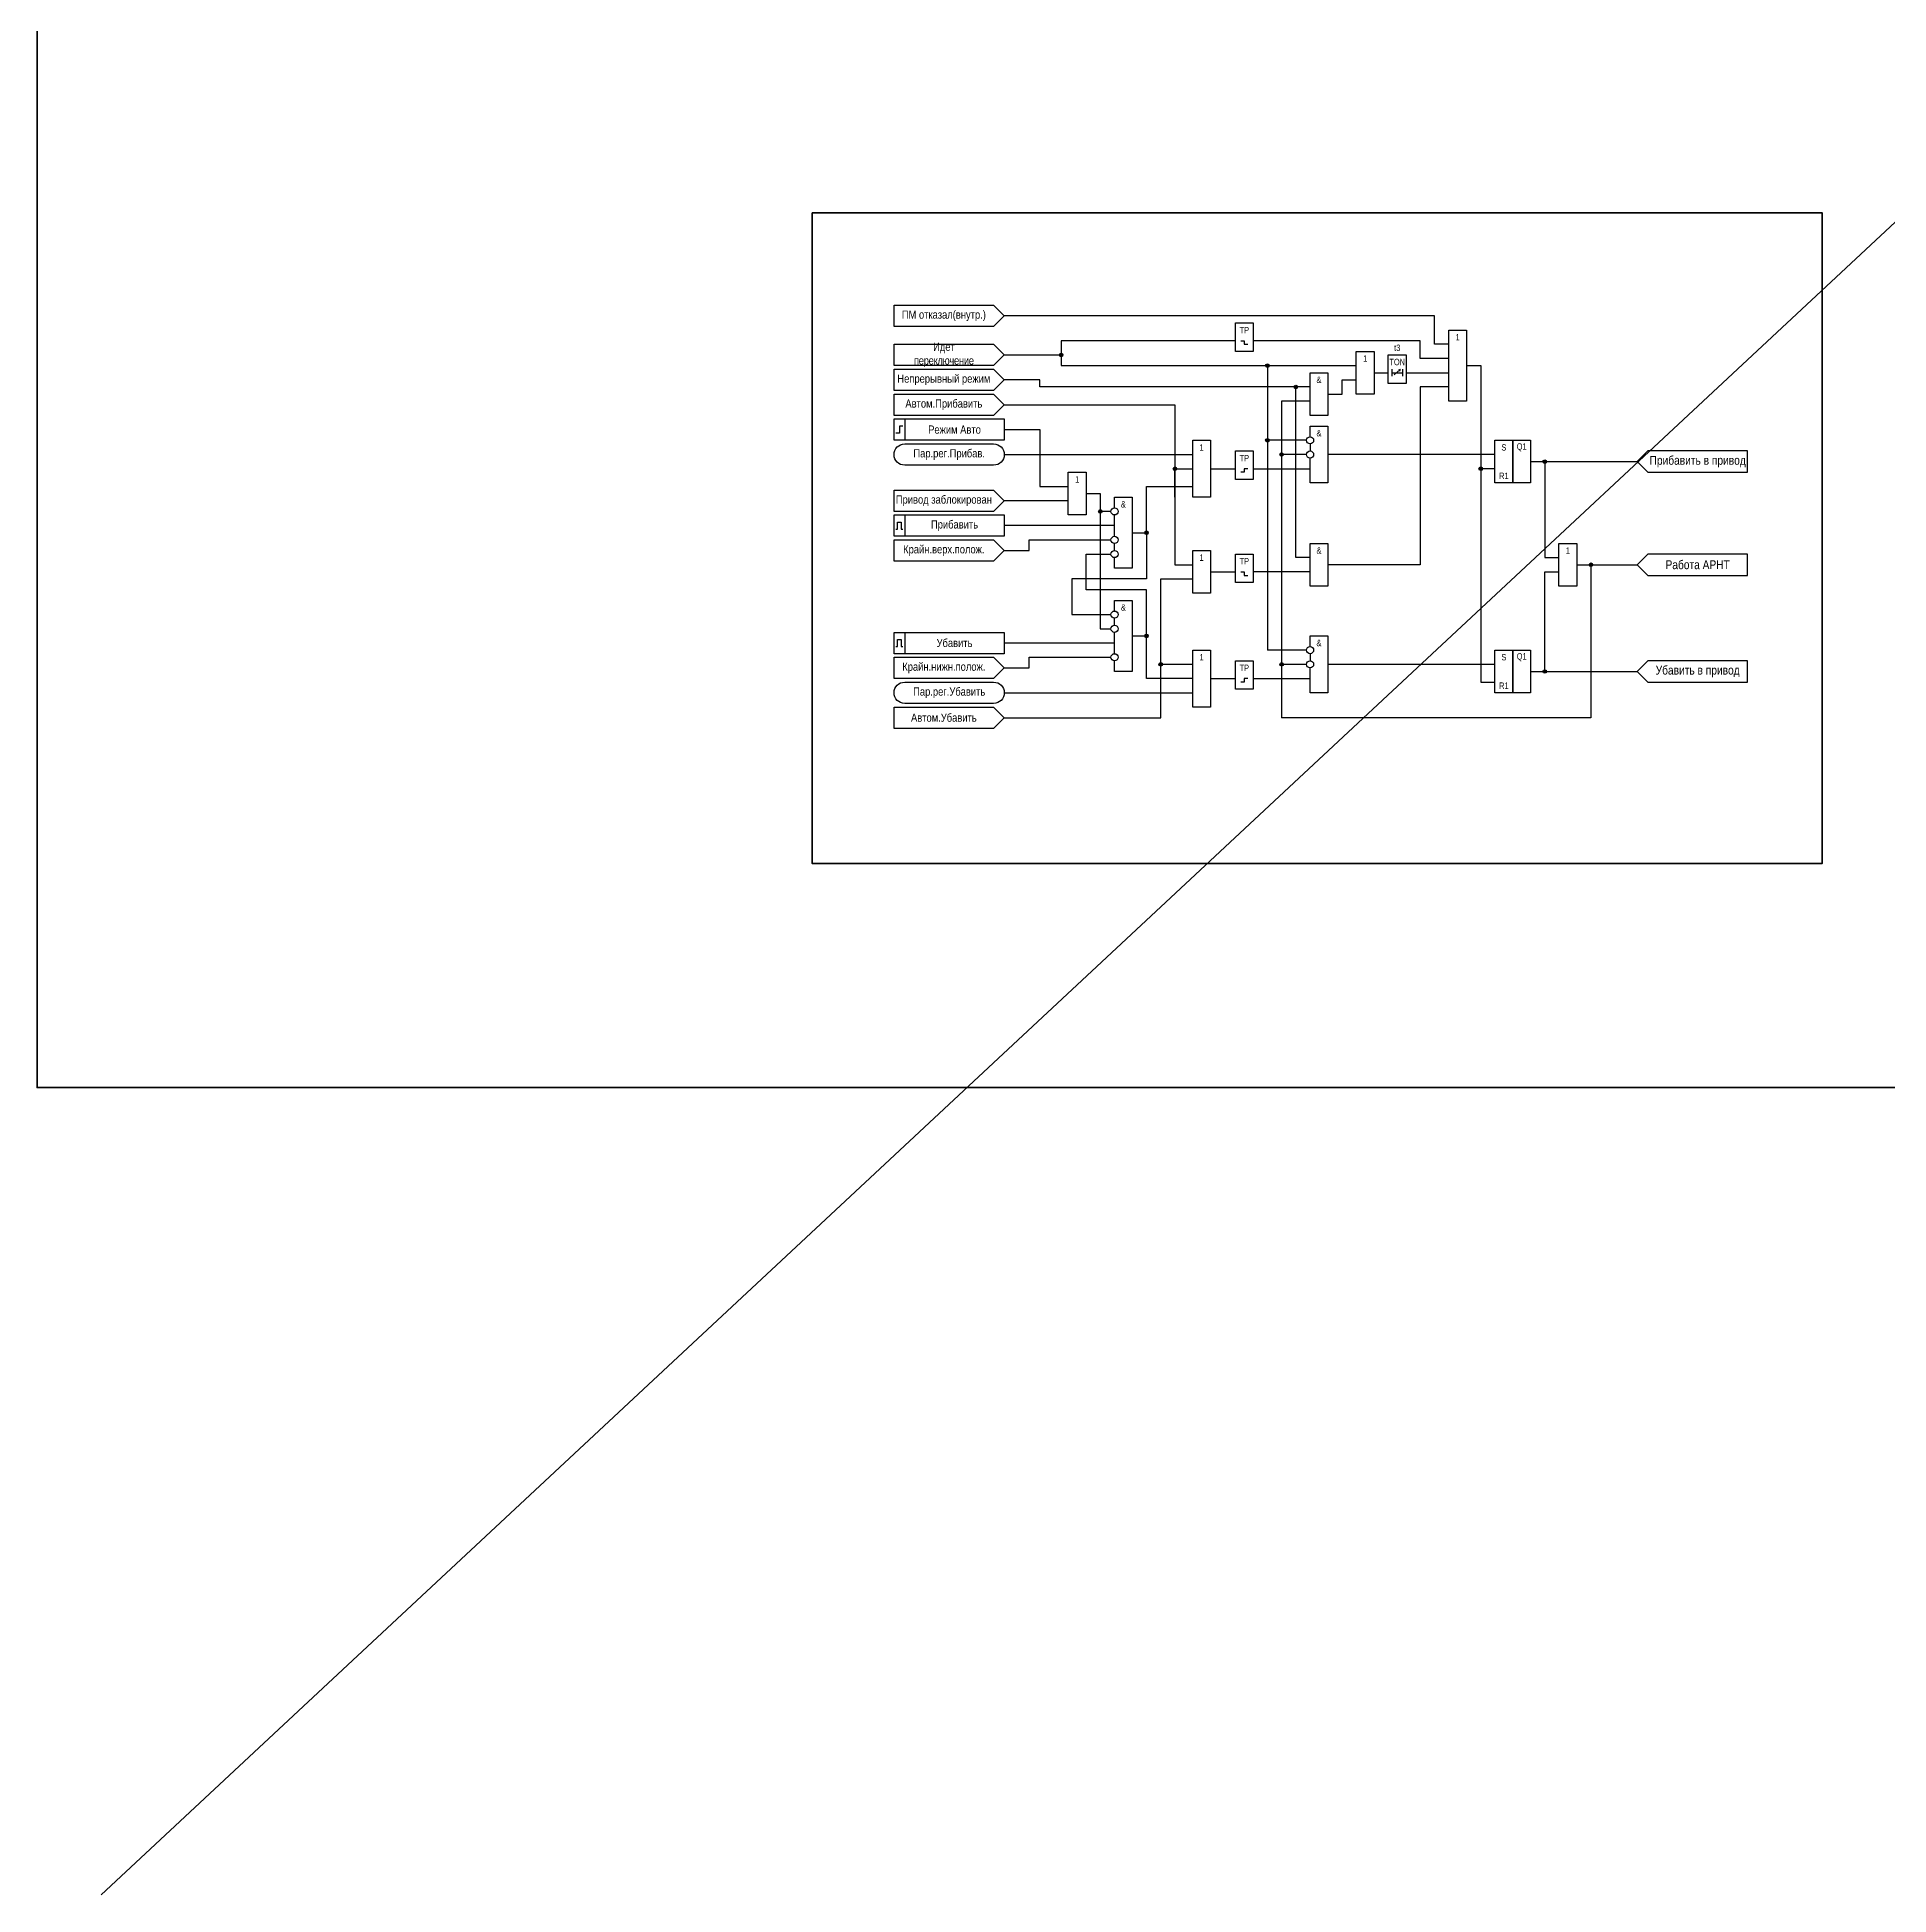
# Model space of a CAD drawing. Header units: millimetres. Extents: x -294 to 1760, y -2326 to 922.
# Drawn here: x -236 to 285, y -537 to -15 of the extents above; entities that cross this region are included whole.
import ezdxf

# ---------------------------------------------------------------- set-up
doc = ezdxf.new("R2010")
doc.units = ezdxf.units.MM
doc.layers.add('0 @ 1 (1)', color=7, linetype='Continuous')
doc.styles.add('2.5_Gost_RD', font='ARIALN.TTF', dxfattribs={"height": 2.5})

# ---------------------------------------------------------------- blocks, each defined once
blk = doc.blocks.new('Точка')
at = {"ltscale": 100}
h = blk.add_hatch(color=256, dxfattribs=at)
h.dxf.hatch_style = 1
edge = h.paths.add_edge_path()
edge.add_arc((0, 0), 0.5, 0, 360)
blk.add_circle((0, 0), 0.5, dxfattribs=at)

msp = doc.modelspace()

# ---------------------------------------------------------------- linework, layer by layer
at = {"ltscale": 100}
for p, q in [((103.5, -101), (104.5, -101)), ((33, -107), (5, -107)), ((140, -109), (144, -109)), ((84, -144), (84, -136)), ((84, -136), (89, -136)), ((103.5, -137), (102.5, -137)), ((33, -162), (5, -162)), ((103.5, -166), (104.5, -166)), ((103.5, -196), (102.5, -196))]:
    msp.add_line(p, q, dxfattribs=at)
at = {"color": 7, "ltscale": 100}
for p, q in [((145.67, -109.59), (147.34, -108.1)), ((147.34, -108.1), (146.82, -108.32)), ((147.34, -108.1), (147.08, -108.57))]:
    msp.add_line(p, q, dxfattribs=at)
at = {"color": 2, "lineweight": 106, "ltscale": 100}
msp.add_lwpolyline([(-218, -537), (1347, 922)], dxfattribs=at)
msp.add_lwpolyline([(-236, 710), (1669, 710), (1669, -310), (-236, -310)], close=True, dxfattribs=at)
at = {"color": 3, "lineweight": 106, "ltscale": 100}
msp.add_lwpolyline([(-18, -64), (266, -64), (266, -247), (-18, -247)], close=True, dxfattribs=at)
at = {"ltscale": 100}
for points in [[(5, -90), (33, -90), (36, -93), (33, -96), (5, -96), (5, -90)], [(161, -101), (157, -101), (157, -93), (36, -93)], [(161, -103), (161, -97), (166, -97), (166, -117), (161, -117), (161, -103)], [(5, -101), (33, -101), (36, -104), (33, -107), (5, -107), (5, -101)], [(36, -104), (52, -104), (52, -107), (135, -107)], [(101, -100), (52, -100), (52, -104)], [(102.5, -100), (103.5, -100)], [(103.5, -100), (103.5, -101)], [(161, -105), (153, -105), (153, -100), (106, -100)], [(135, -109), (135, -103), (140, -103), (140, -115), (135, -115), (135, -109)], [(5, -108), (33, -108), (36, -111), (33, -114), (5, -114), (5, -108)], [(110, -107), (110, -187)], [(110, -107), (110, -187)], [(122, -115), (122, -109), (127, -109), (127, -121), (122, -121), (122, -115)], [(145, -108), (145, -110)], [(145, -109), (148, -109)], [(148, -108), (148, -110)], [(149, -109), (161, -109)], [(166, -107), (170, -107), (170, -196), (174, -196)], [(122, -113), (46, -113), (46, -111), (36, -111)], [(122, -161), (118, -161), (118, -113)], [(122, -161), (118, -161), (118, -113)], [(127, -115), (131, -115), (131, -111), (135, -111)], [(161, -113), (153, -113), (153, -163), (127, -163)], [(5, -115), (33, -115), (36, -118), (33, -121), (5, -121), (5, -115)], [(36, -118), (84, -118), (84, -163), (89, -163)], [(122, -117), (114, -117), (114, -206)], [(122, -117), (114, -117), (114, -206)], [(36, -125), (46, -125), (46, -141), (54, -141)], [(122, -127), (122, -124), (127, -124), (127, -140), (122, -140), (122, -133)], [(89, -132), (89, -128), (94, -128), (94, -144), (89, -144), (89, -132)], [(121, -128), (110, -128)], [(122, -129), (122, -131)], [(36, -132), (89, -132)], [(121, -132), (114, -132)], [(174, -132), (127, -132)], [(184, -134), (214, -134)], [(188, -134), (188, -161), (192, -161)], [(54, -143), (54, -137), (59, -137), (59, -149), (54, -149), (54, -143)], [(76, -154), (76, -141), (89, -141)], [(94, -136), (101, -136)], [(103.5, -136), (103.5, -137)], [(103.5, -136), (103.5, -137)], [(104.5, -136), (103.5, -136)], [(106, -136), (122, -136)], [(174, -136), (170, -136)], [(5, -142), (33, -142), (36, -145), (33, -148), (5, -148), (5, -142)], [(54, -145), (36, -145)], [(59, -143), (63, -143), (63, -181), (66, -181)], [(67, -147), (67, -144), (72, -144), (72, -164), (67, -164), (67, -161)], [(66, -148), (63, -148)], [(67, -150), (67, -149)], [(67, -155), (67, -150)], [(5, -156), (33, -156), (36, -159), (33, -162), (5, -162), (5, -156)], [(67, -152), (36, -152)], [(36, -159), (43, -159), (43, -156), (66, -156)], [(72, -154), (76, -154), (76, -167), (55, -167), (55, -177), (66, -177)], [(72, -183), (76, -183), (76, -170), (59, -170), (59, -160), (66, -160)], [(67, -159), (67, -157)], [(89, -165), (89, -159), (94, -159), (94, -171), (89, -171), (89, -165)], [(122, -161), (118, -161)], [(122, -163), (122, -157), (127, -157), (127, -169), (122, -169), (122, -163)], [(192, -163), (192, -157), (197, -157), (197, -169), (192, -169), (192, -163)], [(36, -206), (80, -206), (80, -167), (89, -167)], [(94, -165), (101, -165)], [(102.5, -165), (103.5, -165)], [(103.5, -165), (103.5, -166)], [(122, -165), (106, -165)], [(201, -163), (201, -206), (114, -206)], [(188, -193), (188, -165), (192, -165)], [(197, -163), (214, -163)], [(67, -176), (67, -173), (72, -173), (72, -193), (67, -193), (67, -190)], [(67, -180), (67, -178)], [(67, -188), (67, -182)], [(67, -185), (36, -185)], [(89, -195), (76, -195), (76, -183)], [(89, -191), (89, -187), (94, -187), (94, -203), (89, -203), (89, -191)], [(121, -187), (110, -187)], [(122, -186), (122, -183), (127, -183), (127, -199), (122, -199), (122, -192)], [(122, -188), (122, -190)], [(5, -189), (33, -189), (36, -192), (33, -195), (5, -195), (5, -189)], [(36, -192), (43, -192), (43, -189), (66, -189)], [(89, -191), (80, -191)], [(121, -191), (114, -191)], [(174, -191), (127, -191)], [(184, -193), (214, -193)], [(94, -195), (101, -195)], [(103.5, -195), (103.5, -196)], [(103.5, -195), (103.5, -196)], [(104.5, -195), (103.5, -195)], [(106, -195), (122, -195)], [(5, -203), (33, -203), (36, -206), (33, -209), (5, -209), (5, -203)], [(36, -199), (89, -199)]]:
    msp.add_lwpolyline(points, dxfattribs=at)
for points in [[(101, -95), (106, -95), (106, -103), (101, -103)], [(144, -104), (149, -104), (149, -112), (144, -112)], [(5, -122), (8, -122), (8, -128), (5, -128)], [(5, -122), (36, -122), (36, -128), (5, -128)], [(174, -128), (179, -128), (179, -140), (174, -140)], [(179, -128), (184, -128), (184, -140), (179, -140)], [(101, -131), (106, -131), (106, -139), (101, -139)], [(245, -137), (245, -131), (217, -131), (214, -134), (217, -137)], [(5, -149), (8, -149), (8, -155), (5, -155)], [(5, -149), (36, -149), (36, -155), (5, -155)], [(101, -160), (106, -160), (106, -168), (101, -168)], [(245, -166), (245, -160), (217, -160), (214, -163), (217, -166)], [(5, -182), (36, -182), (36, -188), (5, -188)], [(5, -182), (8, -182), (8, -188), (5, -188)], [(174, -187), (179, -187), (179, -199), (174, -199)], [(179, -187), (184, -187), (184, -199), (179, -199)], [(101, -190), (106, -190), (106, -198), (101, -198)], [(245, -196), (245, -190), (217, -190), (214, -193), (217, -196)]]:
    msp.add_lwpolyline(points, close=True, dxfattribs=at)
at = {"lineweight": 30, "ltscale": 100}
for points in [[(7.5, -124), (6.5, -124), (6.5, -126), (5.5, -126)], [(5.5, -153), (6, -153), (6, -151), (7, -151), (7, -153), (7.5, -153)], [(5.5, -186), (6, -186), (6, -184), (7, -184), (7, -186), (7.5, -186)]]:
    msp.add_lwpolyline(points, dxfattribs=at)
at = {"ltscale": 100}
for points in [[(8, -135, -1), (8, -129), (33, -129, -1), (33, -135)], [(8, -202, -1), (8, -196), (33, -196, -1), (33, -202)]]:
    msp.add_lwpolyline(points, format="xyb", close=True, dxfattribs=at)
for centre in [(122, -128), (122, -132), (67, -148), (67, -156), (67, -160), (67, -177), (67, -181), (67, -189), (122, -187), (122, -191)]:
    msp.add_circle(centre, 1, dxfattribs=at)

# ---------------------------------------------------------------- block references
for p in [(52, -104), (110, -107), (118, -113), (110, -128), (84, -136), (114, -132), (170, -136), (188, -134), (63, -148), (76, -154), (201, -163), (76, -183), (80, -191), (114, -191), (188, -193)]:
    msp.add_blockref('Точка', p, dxfattribs=at)

# ---------------------------------------------------------------- texts
at = {"ltscale": 100, "attachment_point": 5, "style": '2.5_Gost_RD'}
for s, insert, char_height, width in [('ПМ отказал(внутр.)', (19, -93), 2.3, 28), ('Иде{\\A1;\\T0.95;т \\Pпереключение}', (19, -104), 2.3, 28), ('t3', (146.5, -102), 1.8, 5), ('Непрерывный режим', (19, -111), 2.3, 28), ('TON', (146.5, -106), 1.8, 5), ('Автом.Прибавить', (19, -118), 2.3, 28), ('Пар.рег.Прибав.', (20.5, -132), 2.3, 31), ('S', (176.5, -130), 1.8, 5), ('Q1', (181.5, -130), 1.8, 5), ('Прибавить в привод', (231, -134), 2.5, 28), ('R1', (176.5, -138), 1.8, 5), ('Привод заблокирован', (19, -145), 2.3, 28), ('Крайн.верх.полож.', (19, -159), 2.3, 28), ('Работа АРНТ', (231, -163), 2.5, 28), ('Q1', (181.5, -189), 1.8, 5), ('Крайн.нижн.полож.', (19, -192), 2.3, 28), ('S', (176.5, -189), 1.8, 5), ('Убавить в привод', (231, -193), 2.5, 28), ('Пар.рег.Убавить', (20.5, -199), 2.3, 31), ('R1', (176.5, -197), 1.8, 5), ('Автом.Убавить', (19, -206), 2.3, 28)]:
    msp.add_mtext(s, dxfattribs=dict(at, insert=insert, char_height=char_height, width=width))
at = {"color": 0, "ltscale": 100, "char_height": 2.3, "width": 28, "attachment_point": 5, "style": '2.5_Gost_RD'}
for s, insert in [('{\\C256;Режим Авто}', (22, -125)), ('{\\C256;Прибавить}', (22, -152)), ('{\\C256;Убавить}', (22, -185))]:
    msp.add_mtext(s, dxfattribs=dict(at, insert=insert))
at = {"layer": '0 @ 1 (1)', "ltscale": 100, "char_height": 1.8, "width": 5, "attachment_point": 5, "style": '2.5_Gost_RD'}
for s, insert in [('TP', (103.5, -97)), ('1', (163.5, -99)), ('1', (137.5, -105)), ('&', (124.5, -111)), ('&', (124.5, -126)), ('1', (91.5, -130)), ('TP', (103.5, -133)), ('1', (56.5, -139)), ('&', (69.5, -146)), ('1', (91.5, -161)), ('TP', (103.5, -162)), ('&', (124.5, -159)), ('1', (194.5, -159)), ('&', (69.5, -175)), ('&', (124.5, -185)), ('1', (91.5, -189)), ('TP', (103.5, -192))]:
    msp.add_mtext(s, dxfattribs=dict(at, insert=insert))

doc.saveas('drawing.dxf')
